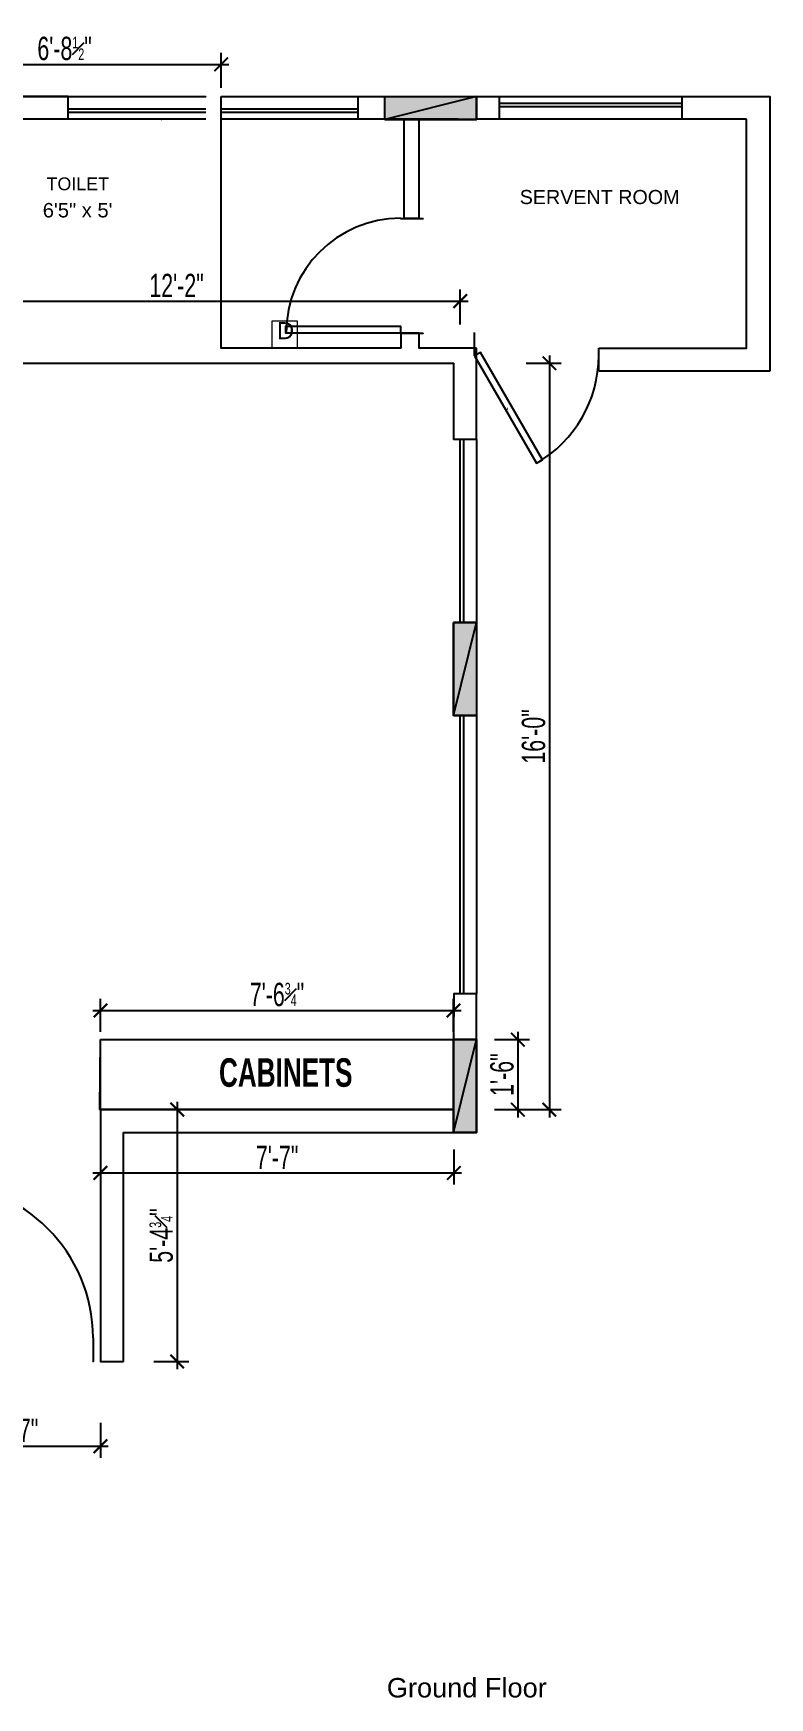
# Model space of a CAD drawing. Header units: feet. Extents: x 2272 to 4893, y 337 to 2916.
# Drawn here: x 3058.8 to 3248.3, y 2170.9 to 2599 of the extents above; entities that cross this region are included whole.
import ezdxf

# ---------------------------------------------------------------- set-up
doc = ezdxf.new("R2010")
doc.units = ezdxf.units.FT
doc.layers.add('BNE_COPPER PIPE', color=3, linetype='Continuous')
doc.styles.add('Arial$001', font='arial.ttf', dxfattribs={"height": 2.98458})
doc.styles.add('For DIM', font='ARIALN.TTF', dxfattribs={"width": 0.8})
doc.styles.get("Standard").update_dxf_attribs({"font": 'arial.ttf'})
doc.dimstyles.new('wor dim1', dxfattribs={"dimtxt": 6, "dimasz": 3.5, "dimexe": 3, "dimexo": 2, "dimgap": 1, "dimtad": 1, "dimzin": 3, "dimdsep": 46, "dimlunit": 4, "dimtxsty": 'For DIM', "dimblk1": 'ARCHTICK', "dimblk2": 'ARCHTICK', "dimsah": 1, "dimcen": 0.0625, "dimdle": 2, "dimclrd": 8, "dimclre": 8, "dimclrt": 4, "dimadec": 0, "dimazin": 0, "dimtfac": 0.5, "dimtofl": 0, "dimtmove": 2, "dimatfit": 3, "dimldrblk": 'ARCHTICK', "dimfxl": 6, "dimfxlon": 1, "dimfrac": 1, "dimtolj": 1, "dimtzin": 1, "dimlwe": -1, "dimarcsym": 0})

# ---------------------------------------------------------------- blocks, each defined once
blk = doc.blocks.new('_ARCHTICK')
at = {"color": 0, "linetype": 'ByBlock', "ltscale": 0.5, "const_width": 0.15}
blk.add_lwpolyline([(-0.5, -0.5), (0.5, 0.5)], dxfattribs=at)
blk = doc.blocks.new('*D60')
at = {"layer": 'BNE_COPPER PIPE', "color": 8, "lineweight": -2, "ltscale": 2, "transparency": 16777216}
blk.add_line((3074.11, 2347.65), (3168.92, 2347.65), dxfattribs=at)
at = {"layer": 'BNE_COPPER PIPE', "color": 8, "ltscale": 2, "transparency": 16777216}
for p, q in [((3076.11, 2342.15), (3076.11, 2350.65)), ((3166.92, 2342.15), (3166.92, 2350.65))]:
    blk.add_line(p, q, dxfattribs=at)
at = {"layer": 'Defpoints', "color": 0, "ltscale": 2, "transparency": 16777216}
for p in [(3166.92, 2347.65), (3076.11, 2340.15), (3166.92, 2340.15)]:
    blk.add_point(p, dxfattribs=at)
at = {"layer": 'BNE_COPPER PIPE', "color": 8, "lineweight": -2, "ltscale": 2, "transparency": 16777216, "xscale": 3.5, "yscale": 3.5, "zscale": 3.5, "rotation": 180}
blk.add_blockref('_ARCHTICK', (3076.11, 2347.65), dxfattribs=at)
at = {"layer": 'BNE_COPPER PIPE', "color": 8, "lineweight": -2, "ltscale": 2, "transparency": 16777216, "xscale": 3.5, "yscale": 3.5, "zscale": 3.5}
blk.add_blockref('_ARCHTICK', (3166.92, 2347.65), dxfattribs=at)
at = {"layer": 'BNE_COPPER PIPE', "color": 0, "lineweight": -3, "ltscale": 2, "transparency": 16777216, "insert": (3121.52, 2351.73), "char_height": 6, "attachment_point": 5, "style": 'For DIM'}
blk.add_mtext('\\A1;7\'-6{\\H0.5x;\\S3#4;}"', dxfattribs=at)
blk = doc.blocks.new('ARCHTICK')
at = {"color": 0, "const_width": 0.15}
blk.add_lwpolyline([(-0.5, -0.5), (0.5, 0.5)], dxfattribs=at)
blk = doc.blocks.new('*D65')
at = {"layer": 'BNE_COPPER PIPE', "color": 8, "lineweight": -2, "ltscale": 2, "transparency": 16777216}
blk.add_line((3183.48, 2342.15), (3183.48, 2320.15), dxfattribs=at)
at = {"layer": 'BNE_COPPER PIPE', "color": 8, "ltscale": 2, "transparency": 16777216}
for p, q in [((3177.48, 2340.15), (3186.48, 2340.15)), ((3177.48, 2322.15), (3186.48, 2322.15))]:
    blk.add_line(p, q, dxfattribs=at)
at = {"layer": 'Defpoints', "color": 0, "ltscale": 2, "transparency": 16777216}
for p in [(3076.11, 2340.15), (3075.95, 2322.15), (3183.48, 2322.15)]:
    blk.add_point(p, dxfattribs=at)
at = {"layer": 'BNE_COPPER PIPE', "color": 8, "lineweight": -2, "ltscale": 2, "transparency": 16777216, "xscale": 3.5, "yscale": 3.5, "zscale": 3.5}
for p, rotation in [((3183.48, 2340.15), 90), ((3183.48, 2322.15), 270)]:
    blk.add_blockref('_ARCHTICK', p, dxfattribs=dict(at, rotation=rotation))
at = {"layer": 'BNE_COPPER PIPE', "color": 0, "ltscale": 2, "transparency": 16777216, "insert": (3179.42, 2331.15), "char_height": 6, "attachment_point": 5, "rotation": 90, "style": 'For DIM'}
blk.add_mtext('\\A1;1\'-6"', dxfattribs=at)
blk = doc.blocks.new('*D69')
at = {"layer": 'BNE_COPPER PIPE', "color": 8, "ltscale": 2, "transparency": 16777216}
for p, q in [((3185.6, 2514.15), (3194.6, 2514.15)), ((3185.6, 2322.15), (3194.6, 2322.15))]:
    blk.add_line(p, q, dxfattribs=at)
at = {"layer": 'BNE_COPPER PIPE', "color": 8, "lineweight": -2, "ltscale": 2, "transparency": 16777216}
blk.add_line((3191.6, 2516.15), (3191.6, 2320.15), dxfattribs=at)
at = {"layer": 'Defpoints', "color": 0, "ltscale": 2, "transparency": 16777216}
for p in [(3167.02, 2514.15), (3167.02, 2322.15), (3191.6, 2322.15)]:
    blk.add_point(p, dxfattribs=at)
at = {"layer": 'BNE_COPPER PIPE', "color": 8, "lineweight": -2, "ltscale": 2, "transparency": 16777216, "xscale": 3.5, "yscale": 3.5, "zscale": 3.5}
for p, rotation in [((3191.6, 2514.15), 90), ((3191.6, 2322.15), 270)]:
    blk.add_blockref('_ARCHTICK', p, dxfattribs=dict(at, rotation=rotation))
at = {"layer": 'BNE_COPPER PIPE', "color": 0, "ltscale": 2, "transparency": 16777216, "insert": (3187.54, 2418.15), "char_height": 6, "attachment_point": 5, "rotation": 90, "style": 'For DIM'}
blk.add_mtext('\\A1;16\'-0"', dxfattribs=at)
blk = doc.blocks.new('*D70')
at = {"layer": 'BNE_COPPER PIPE', "color": 8, "ltscale": 2, "transparency": 16777216}
for p, q in [((3022.67, 2524.15), (3022.67, 2533.15)), ((3168.68, 2524.15), (3168.68, 2533.15))]:
    blk.add_line(p, q, dxfattribs=at)
at = {"layer": 'BNE_COPPER PIPE', "color": 8, "lineweight": -2, "ltscale": 2, "transparency": 16777216}
blk.add_line((3020.67, 2530.15), (3170.68, 2530.15), dxfattribs=at)
at = {"layer": 'Defpoints', "color": 0, "ltscale": 2, "transparency": 16777216}
for p in [(3168.68, 2530.15), (3022.67, 2484.72), (3168.68, 2470.97)]:
    blk.add_point(p, dxfattribs=at)
at = {"layer": 'BNE_COPPER PIPE', "color": 8, "lineweight": -2, "ltscale": 2, "transparency": 16777216, "xscale": 3.5, "yscale": 3.5, "zscale": 3.5, "rotation": 180}
blk.add_blockref('_ARCHTICK', (3022.67, 2530.15), dxfattribs=at)
at = {"layer": 'BNE_COPPER PIPE', "color": 8, "lineweight": -2, "ltscale": 2, "transparency": 16777216, "xscale": 3.5, "yscale": 3.5, "zscale": 3.5}
blk.add_blockref('_ARCHTICK', (3168.68, 2530.15), dxfattribs=at)
at = {"layer": 'BNE_COPPER PIPE', "color": 0, "ltscale": 2, "transparency": 16777216, "insert": (3095.68, 2534.16), "char_height": 6, "attachment_point": 5, "style": 'For DIM'}
blk.add_mtext('\\A1;12\'-2"', dxfattribs=at)
blk = doc.blocks.new('*D73')
at = {"layer": 'BNE_COPPER PIPE', "color": 8, "lineweight": -2, "ltscale": 2, "transparency": 16777216}
blk.add_line((3024.59, 2591.04), (3109.14, 2591.04), dxfattribs=at)
at = {"layer": 'BNE_COPPER PIPE', "color": 8, "ltscale": 2, "transparency": 16777216}
for p, q in [((3026.59, 2585.04), (3026.59, 2594.04)), ((3107.14, 2585.04), (3107.14, 2594.04))]:
    blk.add_line(p, q, dxfattribs=at)
at = {"layer": 'Defpoints', "color": 0, "ltscale": 2, "transparency": 16777216}
for p in [(3107.14, 2591.04), (3026.59, 2576.09), (3107.14, 2576.97)]:
    blk.add_point(p, dxfattribs=at)
at = {"layer": 'BNE_COPPER PIPE', "color": 8, "lineweight": -2, "ltscale": 2, "transparency": 16777216, "xscale": 3.5, "yscale": 3.5, "zscale": 3.5, "rotation": 180}
blk.add_blockref('_ARCHTICK', (3026.59, 2591.04), dxfattribs=at)
at = {"layer": 'BNE_COPPER PIPE', "color": 8, "lineweight": -2, "ltscale": 2, "transparency": 16777216, "xscale": 3.5, "yscale": 3.5, "zscale": 3.5}
blk.add_blockref('_ARCHTICK', (3107.14, 2591.04), dxfattribs=at)
at = {"layer": 'BNE_COPPER PIPE', "color": 0, "ltscale": 2, "transparency": 16777216, "insert": (3066.87, 2595.1), "char_height": 6, "attachment_point": 5, "style": 'For DIM'}
blk.add_mtext('\\A1;6\'-8{\\H0.5x;\\S1#2;}"', dxfattribs=at)
blk = doc.blocks.new('*D74')
at = {"layer": 'BNE_COPPER PIPE', "color": 8, "ltscale": 2, "transparency": 16777216}
for p, q in [((3076.11, 2311.86), (3076.11, 2302.86)), ((3167.02, 2311.86), (3167.02, 2302.86))]:
    blk.add_line(p, q, dxfattribs=at)
at = {"layer": 'BNE_COPPER PIPE', "color": 8, "lineweight": -2, "ltscale": 2, "transparency": 16777216}
blk.add_line((3074.11, 2305.86), (3169.02, 2305.86), dxfattribs=at)
at = {"layer": 'Defpoints', "color": 0, "ltscale": 2, "transparency": 16777216}
for p in [(3076.11, 2322.15), (3167.02, 2322.15), (3167.02, 2305.86)]:
    blk.add_point(p, dxfattribs=at)
at = {"layer": 'BNE_COPPER PIPE', "color": 8, "lineweight": -2, "ltscale": 2, "transparency": 16777216, "xscale": 3.5, "yscale": 3.5, "zscale": 3.5, "rotation": 180}
blk.add_blockref('_ARCHTICK', (3076.11, 2305.86), dxfattribs=at)
at = {"layer": 'BNE_COPPER PIPE', "color": 8, "lineweight": -2, "ltscale": 2, "transparency": 16777216, "xscale": 3.5, "yscale": 3.5, "zscale": 3.5}
blk.add_blockref('_ARCHTICK', (3167.02, 2305.86), dxfattribs=at)
at = {"layer": 'BNE_COPPER PIPE', "color": 0, "ltscale": 2, "transparency": 16777216, "insert": (3121.56, 2309.86), "char_height": 6, "attachment_point": 5, "style": 'For DIM'}
blk.add_mtext('\\A1;7\'-7"', dxfattribs=at)
blk = doc.blocks.new('*D75')
at = {"layer": 'BNE_COPPER PIPE', "color": 8, "ltscale": 2, "transparency": 16777216}
for p, q in [((3089.84, 2322.15), (3098.84, 2322.15)), ((3089.84, 2257.35), (3098.84, 2257.35))]:
    blk.add_line(p, q, dxfattribs=at)
at = {"layer": 'BNE_COPPER PIPE', "color": 8, "lineweight": -2, "ltscale": 2, "transparency": 16777216}
blk.add_line((3095.84, 2324.15), (3095.84, 2255.35), dxfattribs=at)
at = {"layer": 'Defpoints', "color": 0, "ltscale": 2, "transparency": 16777216}
for p in [(3076.11, 2322.15), (3076.11, 2257.35), (3095.84, 2257.35)]:
    blk.add_point(p, dxfattribs=at)
at = {"layer": 'BNE_COPPER PIPE', "color": 8, "lineweight": -2, "ltscale": 2, "transparency": 16777216, "xscale": 3.5, "yscale": 3.5, "zscale": 3.5}
for p, rotation in [((3095.84, 2322.15), 90), ((3095.84, 2257.35), 270)]:
    blk.add_blockref('_ARCHTICK', p, dxfattribs=dict(at, rotation=rotation))
at = {"layer": 'BNE_COPPER PIPE', "color": 0, "ltscale": 2, "transparency": 16777216, "insert": (3091.76, 2289.75), "char_height": 6, "attachment_point": 5, "rotation": 90, "style": 'For DIM'}
blk.add_mtext('\\A1;5\'-4{\\H0.5x;\\S3#4;}"', dxfattribs=at)
blk = doc.blocks.new('*D87')
at = {"layer": 'BNE_COPPER PIPE', "color": 8, "ltscale": 2, "transparency": 16777216}
for p, q in [((3033.16, 2241.55), (3033.16, 2232.55)), ((3076.11, 2241.55), (3076.11, 2232.55))]:
    blk.add_line(p, q, dxfattribs=at)
at = {"layer": 'BNE_COPPER PIPE', "color": 8, "lineweight": -2, "ltscale": 2, "transparency": 16777216}
blk.add_line((3031.16, 2235.55), (3078.11, 2235.55), dxfattribs=at)
at = {"layer": 'Defpoints', "color": 0, "ltscale": 2, "transparency": 16777216}
for p in [(3033.16, 2258.4), (3076.11, 2257.35), (3076.11, 2235.55)]:
    blk.add_point(p, dxfattribs=at)
at = {"layer": 'BNE_COPPER PIPE', "color": 8, "lineweight": -2, "ltscale": 2, "transparency": 16777216, "xscale": 3.5, "yscale": 3.5, "zscale": 3.5, "rotation": 180}
blk.add_blockref('_ARCHTICK', (3033.16, 2235.55), dxfattribs=at)
at = {"layer": 'BNE_COPPER PIPE', "color": 8, "lineweight": -2, "ltscale": 2, "transparency": 16777216, "xscale": 3.5, "yscale": 3.5, "zscale": 3.5}
blk.add_blockref('_ARCHTICK', (3076.11, 2235.55), dxfattribs=at)
at = {"layer": 'BNE_COPPER PIPE', "color": 0, "ltscale": 2, "transparency": 16777216, "insert": (3054.64, 2239.62), "char_height": 6, "attachment_point": 5, "style": 'For DIM'}
blk.add_mtext('\\A1;3\'-7"', dxfattribs=at)

msp = doc.modelspace()

# ---------------------------------------------------------------- hatches: boundary and pattern name
at = {"true_color": 0x4d4d4d, "transparency": 33554687}
h = msp.add_hatch(color=251, dxfattribs=at)
h.paths.add_polyline_path([(3172.864, 2576.87), (3172.864, 2582.815), (3149.28, 2576.87)])
h.paths.add_polyline_path([(3172.864, 2582.815), (3149.28, 2576.87), (3149.28, 2582.815)])
h = msp.add_hatch(color=251, dxfattribs=at)
h.paths.add_polyline_path([(3166.919, 2447.422), (3166.919, 2423.511), (3172.864, 2447.422)])
h.paths.add_polyline_path([(3166.919, 2423.511), (3172.864, 2447.422), (3172.864, 2423.511)])
h = msp.add_hatch(color=251, dxfattribs=at)
h.paths.add_polyline_path([(3166.919, 2340.153), (3166.919, 2316.242), (3172.864, 2340.153)])
h.paths.add_polyline_path([(3166.919, 2316.242), (3172.864, 2340.153), (3172.864, 2316.242)])

# ---------------------------------------------------------------- linework, layer by layer
at = {"color": 253, "linetype": 'Continuous', "lineweight": -2, "true_color": 0x999999, "transparency": 33554687}
for points in [[(3067.816, 2582.815), (3002.095, 2582.815), (3002.095, 2582.815)], [(3002.095, 2582.815), (3067.816, 2582.815), (3067.816, 2582.815)], [(3067.816, 2576.968), (3067.816, 2582.815), (3067.816, 2582.815)], [(3067.816, 2582.815), (3103.191, 2582.815), (3103.191, 2582.815)], [(3107.143, 2518.074), (3107.143, 2582.815), (3107.143, 2582.815)], [(3107.143, 2582.815), (3142.421, 2582.815), (3142.421, 2582.815)], [(3142.421, 2582.815), (3178.71, 2582.815), (3178.71, 2576.968)], [(3142.421, 2576.968), (3142.421, 2582.815), (3142.421, 2582.815)], [(3178.71, 2582.815), (3225.78, 2582.815), (3225.78, 2582.815)], [(3225.78, 2582.815), (3248.285, 2582.815), (3248.285, 2512.162)], [(3225.78, 2576.968), (3225.78, 2582.815), (3225.78, 2582.815)], [(3103.191, 2579.548), (3067.816, 2579.548), (3067.816, 2579.548)], [(3103.191, 2578.634), (3067.816, 2578.634), (3067.816, 2578.634)], [(3142.421, 2579.548), (3107.143, 2579.548), (3107.143, 2579.548)], [(3142.421, 2578.634), (3107.143, 2578.634), (3107.143, 2578.634)], [(3178.71, 2581.051), (3225.78, 2581.051), (3225.78, 2581.051)], [(3178.71, 2580.234), (3225.78, 2580.234), (3225.78, 2580.234)], [(3067.424, 2576.968), (3002.095, 2576.968), (3002.095, 2576.968)], [(3067.816, 2576.968), (3026.593, 2576.968), (3026.593, 2576.968)], [(3103.191, 2576.968), (3067.816, 2576.968), (3067.816, 2576.968)], [(3142.421, 2576.968), (3107.143, 2576.968), (3107.143, 2576.968)], [(3168.16, 2576.968), (3142.421, 2576.968), (3142.421, 2576.968)], [(3154.212, 2551.359), (3154.212, 2576.968), (3154.212, 2576.968)], [(3158.132, 2551.359), (3158.132, 2576.968), (3158.132, 2576.968)], [(3178.71, 2576.968), (3172.864, 2576.968), (3172.864, 2576.968)], [(3225.78, 2576.968), (3178.71, 2576.968), (3178.71, 2576.968)], [(3242.34, 2576.968), (3225.78, 2576.968), (3225.78, 2576.968)], [(3242.34, 2518.074), (3242.34, 2576.968), (3242.34, 2576.968)], [(3153.298, 2551.359), (3159.145, 2551.359), (3159.145, 2551.359)], [(3158.132, 2551.359), (3154.212, 2551.359), (3154.212, 2551.359)], [(3172.341, 2516.082), (3172.341, 2522.092), (3172.341, 2522.092)], [(3153.461, 2518.074), (3107.143, 2518.074), (3107.143, 2518.074)], [(3153.298, 2521.929), (3159.145, 2521.929), (3159.145, 2521.929)], [(3153.461, 2518.074), (3153.461, 2521.929), (3153.461, 2521.929)], [(3158.132, 2521.929), (3153.461, 2521.929), (3153.461, 2521.929)], [(3158.132, 2518.074), (3158.132, 2521.929), (3158.132, 2521.929)], [(3172.864, 2518.074), (3158.132, 2518.074), (3158.132, 2518.074)], [(3172.864, 2512.162), (3172.864, 2518.074), (3172.864, 2518.074)], [(3204.286, 2518.074), (3242.34, 2518.074), (3242.34, 2518.074)], [(3204.286, 2512.162), (3204.286, 2518.074), (3204.286, 2518.074)], [(3026.593, 2514.155), (3167.017, 2514.155), (3167.017, 2514.155)], [(3167.017, 2494.523), (3167.017, 2514.155), (3167.017, 2514.155)], [(3172.864, 2494.523), (3172.864, 2512.162), (3172.864, 2512.162)], [(3204.286, 2512.162), (3248.285, 2512.162), (3248.285, 2512.162)], [(3172.864, 2494.523), (3167.017, 2494.523), (3167.017, 2494.523)], [(3168.683, 2447.422), (3168.683, 2494.523), (3168.683, 2494.523)], [(3169.597, 2447.422), (3169.597, 2494.523), (3169.597, 2494.523)], [(3172.864, 2494.523), (3172.864, 2447.422), (3172.864, 2447.422)], [(3167.017, 2423.511), (3172.864, 2423.511), (3172.864, 2423.511)], [(3168.683, 2351.944), (3168.683, 2423.511), (3168.683, 2423.511)], [(3169.597, 2351.944), (3169.597, 2423.511), (3169.597, 2423.511)], [(3172.864, 2423.511), (3172.864, 2351.944), (3172.864, 2351.944)], [(3172.864, 2340.153), (3172.864, 2351.944), (3167.017, 2351.944), (3166.919, 2340.153)], [(3076.112, 2340.155), (3167.017, 2340.155)], [(3167.017, 2340.153), (3172.864, 2340.153), (3172.864, 2340.153)], [(3167.017, 2322.155), (3167.017, 2340.153), (3167.017, 2340.153)], [(3172.864, 2316.242), (3172.864, 2340.153), (3172.864, 2340.153)], [(3076.112, 2322.155), (3076.112, 2257.349), (3076.112, 2257.349)], [(3076.112, 2322.155), (3167.017, 2322.155), (3167.017, 2322.155)], [(3081.959, 2316.242), (3081.959, 2257.349), (3081.959, 2257.349)], [(3081.959, 2316.242), (3172.864, 2316.242), (3172.864, 2316.242)], [(3074.185, 2263.392), (3074.185, 2257.349), (3074.185, 2257.349)], [(3076.112, 2257.349), (3081.959, 2257.349), (3081.959, 2257.349)]]:
    msp.add_lwpolyline(points, dxfattribs=at)
at = {"color": 251, "linetype": 'Continuous', "lineweight": -2, "true_color": 0x4d4d4d, "transparency": 33554687}
for points in [[(3172.864, 2576.87), (3172.864, 2582.815), (3149.28, 2576.87)], [(3172.864, 2582.815), (3149.28, 2576.87), (3149.28, 2582.815)], [(3166.919, 2447.422), (3166.919, 2423.511), (3172.864, 2447.422)], [(3166.919, 2423.511), (3172.864, 2447.422), (3172.864, 2423.511)], [(3166.919, 2340.153), (3166.919, 2316.242), (3172.864, 2340.153)], [(3166.919, 2316.242), (3172.864, 2340.153), (3172.864, 2316.242)]]:
    msp.add_lwpolyline(points, close=True, dxfattribs=at)
at = {"color": 253, "linetype": 'Continuous', "lineweight": -2, "true_color": 0x999999, "transparency": 33554687}
for points in [[(3172.864, 2582.815), (3172.864, 2576.87), (3149.28, 2576.87), (3149.28, 2582.815)], [(3153.298, 2521.929), (3123.769, 2521.929), (3123.769, 2523.693), (3153.298, 2523.693)], [(3172.341, 2516.082), (3188.314, 2488.481), (3189.849, 2489.33), (3173.876, 2516.931)], [(3172.864, 2512.162), (3172.864, 2512.162)], [(3166.919, 2447.422), (3172.864, 2447.422), (3172.864, 2423.511), (3166.919, 2423.511)], [(3166.919, 2340.153), (3172.864, 2340.153), (3172.864, 2316.242), (3166.919, 2316.242)]]:
    msp.add_lwpolyline(points, close=True, dxfattribs=at)
at = {"color": 171, "linetype": 'Continuous', "lineweight": -2, "true_color": 0x6666ff, "transparency": 33554687}
for points in [[(3091.758, 2576.968), (3091.922, 2576.968), (3091.922, 2576.968)], [(3180.899, 2502.461), (3180.801, 2502.461), (3180.801, 2502.461)]]:
    msp.add_lwpolyline(points, dxfattribs=at)
at = {"color": 7, "linetype": 'Continuous', "lineweight": 5, "true_color": 0x000007, "transparency": 33554687}
msp.add_lwpolyline([(3120.274, 2525.032), (3126.709, 2525.032), (3126.709, 2518.074), (3120.274, 2518.074)], close=True, dxfattribs=at)
at = {"color": 253, "linetype": 'Continuous', "lineweight": -2, "true_color": 0x999999, "transparency": 33554687}
for points in [[(3153.33, 2551.457), (3137.064, 2551.457), (3123.867, 2538.261), (3123.867, 2521.961)], [(3188.346, 2488.481), (3198.211, 2494.197), (3204.286, 2504.715), (3204.286, 2516.114)], [(3074.185, 2263.424), (3074.185, 2285.44), (3056.35, 2303.275), (3034.335, 2303.275)]]:
    msp.add_open_spline(points, degree=3, dxfattribs=at)
at = {"layer": 'BNE_COPPER PIPE', "color": 7, "ltscale": 2, "true_color": 0xffffff}
msp.add_line((3075.949, 2322.155), (3076.112, 2340.155), dxfattribs=at)
at = {"layer": 'BNE_COPPER PIPE', "color": 7, "lineweight": -3, "ltscale": 2, "true_color": 0xffffff, "transparency": 33554687}
msp.add_line((3076.112, 2322.155), (3076.112, 2340.155), dxfattribs=at)
msp.add_lwpolyline([(3076.112, 2340.155), (3166.919, 2340.155), (3166.919, 2322.155), (3075.949, 2322.155)], close=True, dxfattribs=at)
at = {"layer": 'BNE_COPPER PIPE', "color": 7, "ltscale": 2, "true_color": 0xffffff}
msp.add_lwpolyline([(3166.919, 2322.155), (3166.919, 2322.155), (3166.919, 2340.155), (3166.919, 2340.155)], close=True, dxfattribs=at)

# ---------------------------------------------------------------- texts
at = {"color": 7, "true_color": 0x000007, "transparency": 33554687, "style": 'Arial$001'}
for s, height, p in [('TOILET', 3.2868, (3062.23, 2558.67)), ('SERVENT ROOM', 3.62814, (3183.969, 2555.101)), ('6\'5" x 5\'', 3.7122, (3061.25, 2551.669)), ('D', 4.392, (3121.515, 2520.339))]:
    msp.add_text(s, height=height, dxfattribs=at).set_placement(p)
at = {"color": 114, "true_color": 0x139b48, "insert": (3149.777, 2175.932), "char_height": 5, "attachment_point": 1}
msp.add_mtext_dynamic_manual_height_columns('{\\C4;Ground Floor}', width=66.56814, gutter_width=25, heights=[0], dxfattribs=at)
at = {"layer": 'BNE_COPPER PIPE', "color": 1, "ltscale": 2, "insert": (3106.603, 2335.357), "char_height": 7.33349, "attachment_point": 1, "style": 'For DIM'}
msp.add_mtext_dynamic_manual_height_columns('{\\fArial Narrow|b1|i0|c0|p34;\\C30;\\c2005496;CABINETS}', width=28.24563, gutter_width=36.667, heights=[0], dxfattribs=at)

# ---------------------------------------------------------------- dimensions: what is measured, and where the dimension line sits
at = {"layer": 'BNE_COPPER PIPE', "color": 1, "ltscale": 2}
for base, p1, p2, picture, middle in [((3107.143, 2591.035), (3026.593, 2576.086), (3107.143, 2576.968), '*D73', (3066.868, 2595.099)), ((3168.683, 2530.152), (3022.674, 2484.724), (3168.683, 2470.973), '*D70', (3095.678, 2534.164)), ((3167.0167, 2305.8645), (3076.1123, 2322.1546), (3167.0167, 2322.1546), '*D74', (3121.5645, 2309.8645)), ((3076.112, 2235.555), (3033.165, 2258.403), (3076.112, 2257.349), '*D87', (3054.638, 2239.618))]:
    dim = msp.add_linear_dim(base=base, p1=p1, p2=p2, dimstyle='wor dim1', override={"dimclrt": 0, "dimldrblk": 'ARCHTICK'}, dxfattribs=at)
    dim.commit()
    dim.dimension.update_dxf_attribs({"geometry": picture, "text_midpoint": middle})
for base, p1, p2, picture, middle in [((3191.601, 2322.155), (3167.017, 2514.155), (3167.017, 2322.155), '*D69', (3187.538, 2418.155)), ((3095.839, 2257.349), (3076.112, 2322.155), (3076.112, 2257.349), '*D75', (3091.757, 2289.752))]:
    dim = msp.add_linear_dim(base=base, p1=p1, p2=p2, angle=90, dimstyle='wor dim1', override={"dimclrt": 0, "dimldrblk": 'ARCHTICK'}, dxfattribs=at)
    dim.commit()
    dim.dimension.update_dxf_attribs({"geometry": picture, "text_midpoint": middle})
at = {"layer": 'BNE_COPPER PIPE', "color": 114, "lineweight": -3, "ltscale": 2, "true_color": 0x139b48, "transparency": 33554687}
dim = msp.add_aligned_dim(p1=(3076.112, 2340.155), p2=(3166.919, 2340.155), distance=7.494, dimstyle='wor dim1', override={"dimclrt": 0, "dimldrblk": 'ARCHTICK'}, dxfattribs=at)
dim.commit()
dim.dimension.update_dxf_attribs({"geometry": '*D60', "text_midpoint": (3121.515, 2351.731)})
at = {"layer": 'BNE_COPPER PIPE', "color": 114, "ltscale": 2, "true_color": 0x139b48}
dim = msp.add_linear_dim(base=(3183.484, 2322.155), p1=(3076.112, 2340.155), p2=(3075.949, 2322.155), angle=90, dimstyle='wor dim1', override={"dimclrt": 0, "dimldrblk": 'ARCHTICK'}, dxfattribs=at)
dim.commit()
dim.dimension.update_dxf_attribs({"geometry": '*D65', "text_midpoint": (3179.42, 2331.155)})

doc.saveas('drawing.dxf')
